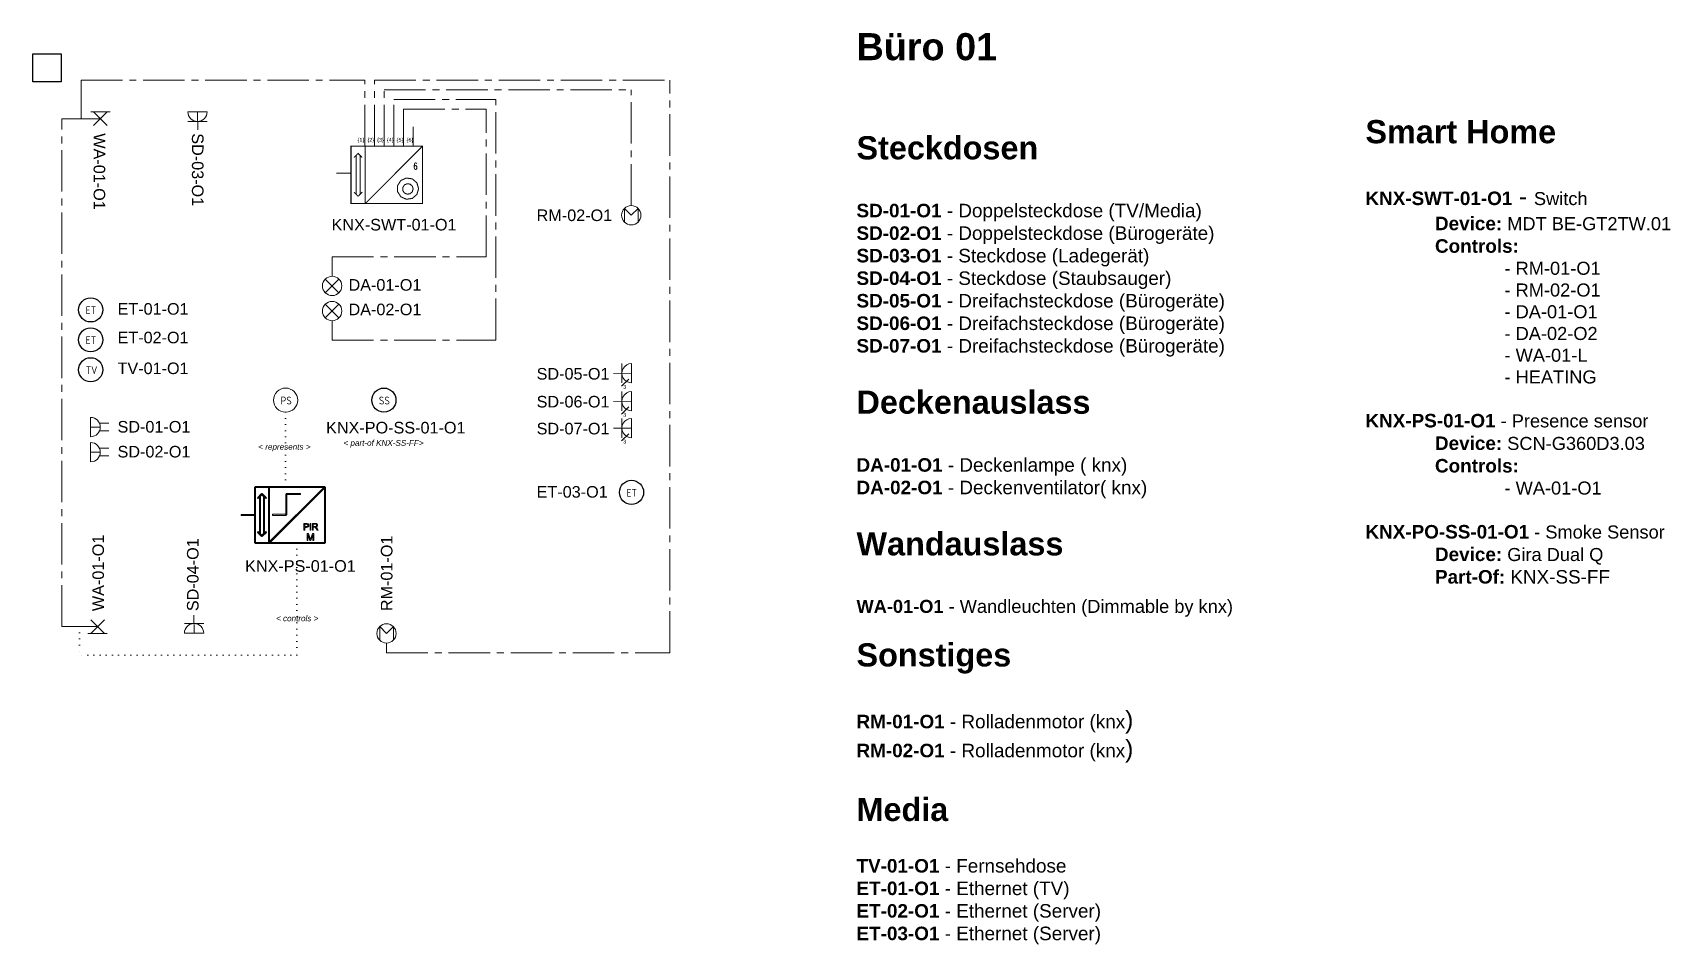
# Model space of a CAD drawing. Header units: millimetres. Extents: x 12694 to 21172, y 6516 to 11235.
import ezdxf
from ezdxf.enums import TextEntityAlignment as Align

# ---------------------------------------------------------------- set-up
doc = ezdxf.new("R2010")
doc.units = ezdxf.units.MM
doc.header["$LTSCALE"] = 10
doc.linetypes.add('AI-Linetype-20', pattern=[32.166085, 21.44411, -3.573992, 3.573992, -3.573992])
doc.linetypes.add('DOT2', pattern=[3.175, 0, -3.175])
for name, color, linetype in [('03-EG-O1-Outlets_Schematic', 7, 'Continuous'), ('04-EG-O1-Media_Schematic', 7, 'Continuous'), ('05-EG-O1-Misc_Schematic', 7, 'Continuous'), ('06-EG-O1-Smart_Schematic', 7, 'Continuous'), ('07-EG-O1-Light_Schematic', 7, 'Continuous'), ('08-EG-O1-Schematic_Description', 7, 'Continuous')]:
    doc.layers.add(name, color=color, linetype=linetype)
doc.styles.add('ISO Proportional', font='isocp.shx')
doc.styles.add('SN0', font='ROMANS', dxfattribs={"width": 0.002083})
doc.styles.get("Standard").update_dxf_attribs({"font": 'Arial.ttf'})

msp = doc.modelspace()

# ---------------------------------------------------------------- linework, layer by layer
at = {"color": 7}
msp.add_lwpolyline([(12694.4, 11125.4), (12841.7, 11125.4), (12841.7, 10981.1), (12694.4, 10981.1)], close=True, dxfattribs=at)
at = {"layer": '03-EG-O1-Outlets_Schematic', "color": 7, "lineweight": 15}
for p, q in [((13597.4, 10826), (13497.4, 10825.4)), ((13597.7, 10776), (13497.7, 10775.4)), ((13547.4, 10825.7), (13548.4, 10731.8)), ((15745, 9422), (15744.4, 9522)), ((15795, 9422.2), (15794.4, 9522.2)), ((15794.7, 9472.2), (15700.8, 9471.2)), ((15794.7, 9327.9), (15700.8, 9326.9)), ((15745, 9277.6), (15744.4, 9377.6)), ((15795, 9277.9), (15794.4, 9377.9)), ((12994.1, 9243.6), (12994.1, 9143.6)), ((13044.1, 9193.6), (12994.1, 9193.6)), ((13039.8, 9213.8), (13088.6, 9213.8)), ((13040.1, 9174.2), (13088.6, 9174.2)), ((15794.7, 9188.6), (15700.8, 9187.5)), ((15745, 9138.3), (15744.4, 9238.3)), ((15795, 9138.6), (15794.4, 9238.6)), ((12994.1, 9113.6), (12994.1, 9013.6)), ((13039.8, 9083.8), (13088.6, 9083.8)), ((13044.1, 9063.6), (12994.1, 9063.6)), ((13040.1, 9044.2), (13088.6, 9044.2)), ((13479.5, 8176.5), (13579.5, 8177)), ((13529.8, 8126.7), (13528.8, 8220.7)), ((13479.8, 8126.5), (13579.8, 8127))]:
    msp.add_line(p, q, dxfattribs=at)
at = {"layer": '03-EG-O1-Outlets_Schematic', "color": 7}
for p, q in [((15779.8, 9442.4), (15742.4, 9405.5)), ((15779.8, 9298.1), (15742.4, 9261.2)), ((15779.8, 9158.8), (15742.4, 9121.8))]:
    msp.add_line(p, q, dxfattribs=at)
at = {"layer": '03-EG-O1-Outlets_Schematic', "color": 7, "lineweight": 15}
for centre, start, end in [((13547.4, 10825.7), 180.31776, 0.31776), ((15794.7, 9472.2), 90.31776, 270.31776), ((15794.7, 9327.9), 90.31776, 270.31776), ((12994.1, 9193.6), 270, 90), ((15794.7, 9188.6), 90.31776, 270.31776), ((12994.1, 9063.6), 270, 90), ((13529.8, 8126.7), 0.31776, 180.31776)]:
    msp.add_arc(centre, 50, start, end, dxfattribs=at)
at = {"layer": '04-EG-O1-Media_Schematic', "color": 7}
for centre in [(12994.4, 9800.3), (12994.4, 9645.3), (12994.4, 9490.3), (15794.4, 8855.7)]:
    msp.add_circle(centre, 62.5, dxfattribs=at)
at = {"layer": '05-EG-O1-Misc_Schematic', "color": 7, "lineweight": 15}
for p, q in [((15793.2, 10290.4), (15757.9, 10325.8)), ((15757.9, 10325.8), (15757.9, 10255.1)), ((15828.6, 10325.8), (15793.2, 10290.4)), ((15828.6, 10325.8), (15828.6, 10255.1)), ((14525.9, 8125.4), (14490.6, 8160.8)), ((14490.6, 8160.8), (14490.6, 8090.1)), ((14561.3, 8160.8), (14525.9, 8125.4)), ((14561.3, 8160.8), (14561.3, 8090.1))]:
    msp.add_line(p, q, dxfattribs=at)
for centre in [(15793.2, 10290.4), (14525.9, 8125.4)]:
    msp.add_circle(centre, 50, dxfattribs=at)
at = {"layer": '06-EG-O1-Smart_Schematic', "color": 3, "linetype": 'AI-Linetype-20', "lineweight": 15}
for p, q in [((12944.4, 10790.1), (12944.4, 10990.1)), ((12944.4, 10990.1), (14413.7, 10990.1)), ((14413.7, 10647.3), (14413.7, 10990.1)), ((14463.7, 10647.3), (14463.7, 10990.1)), ((14463.7, 10990.1), (15993.2, 10990.1)), ((14513.7, 10647.3), (14513.7, 10940.1)), ((14513.7, 10940.1), (15793.2, 10940.1)), ((15793.2, 10340.4), (15793.2, 10940.1)), ((15993.2, 8025.4), (15993.2, 10990.1)), ((14563.7, 10647.3), (14563.7, 10890.1)), ((14563.7, 10890.1), (15091.6, 10890.1)), ((15091.6, 9644.4), (15091.6, 10890.1)), ((12844.4, 8160.8), (12844.4, 10790.1)), ((12844.4, 10790.1), (13044.4, 10790.1)), ((14613.7, 10647.3), (14613.7, 10840.1)), ((14613.7, 10840.1), (15041.6, 10840.1)), ((15041.6, 10074.4), (15041.6, 10840.1)), ((14663.7, 10647.3), (14663.7, 10747.3)), ((14244.4, 10074.4), (15041.6, 10074.4)), ((14244.4, 9974.4), (14244.4, 10074.4)), ((14244.4, 9644.4), (14244.4, 9744.4)), ((14244.4, 9644.4), (15091.6, 9644.4)), ((12844.4, 8160.8), (13029.8, 8160.8)), ((14525.9, 8025.4), (14525.9, 8075.4)), ((14525.9, 8025.4), (15993.2, 8025.4))]:
    msp.add_line(p, q, dxfattribs=at)
at = {"layer": '06-EG-O1-Smart_Schematic', "color": 7, "linetype": 'Continuous', "lineweight": 15, "const_width": 5.48}
for points in [[(14342.1, 10647.3), (14415.7, 10647.3), (14415.7, 10351.3), (14342.1, 10351.3), (14342.1, 10647.3)], [(14378.9, 10610.5), (14357.7, 10589.4), (14378.9, 10610.5), (14400, 10589.4), (14378.9, 10610.5)], [(14368.7, 10600.4), (14368.7, 10399.1)], [(14389, 10600.4), (14389, 10399.1)], [(14415.7, 10647.3), (14711.7, 10647.3), (14711.7, 10351.3), (14415.7, 10351.3), (14415.7, 10647.3)], [(14711.7, 10647.3), (14416.4, 10351.3)], [(14266.1, 10508), (14341.3, 10508)], [(14692.1, 10428), (14683.3, 10458.1), (14659.6, 10478.6), (14628.6, 10483.1), (14600.1, 10470.1), (14583.2, 10443.8), (14583.1, 10412.5), (14600, 10386.1), (14628.5, 10373.1), (14659.5, 10377.5), (14683.2, 10398), (14692.1, 10428), (14692.1, 10428)], [(14663.9, 10426.5), (14659.6, 10441.3), (14647.9, 10451.4), (14632.6, 10453.7), (14618.6, 10447.3), (14610.2, 10434.3), (14610.2, 10418.8), (14618.5, 10405.8), (14632.5, 10399.4), (14647.8, 10401.6), (14659.5, 10411.7), (14663.9, 10426.5), (14663.9, 10426.5)], [(14378.9, 10388.2), (14357.7, 10410.1)], [(14400, 10410.1), (14378.9, 10388.2)]]:
    msp.add_lwpolyline(points, dxfattribs=at)
at = {"layer": '06-EG-O1-Smart_Schematic', "color": 7, "linetype": 'DOT2', "lineweight": 15}
for points in [[(14003.6, 9270.5), (14003.6, 8885.7)], [(14062.4, 8593.8), (14062.4, 8013.3)], [(12937.1, 8160.8), (12937.1, 8013.3)], [(14062.4, 8013.3), (12937.1, 8013.3)]]:
    msp.add_lwpolyline(points, dxfattribs=at)
at = {"layer": '06-EG-O1-Smart_Schematic', "color": 7, "lineweight": 15}
msp.add_circle((14003.6, 9333), 62.5, dxfattribs=at)
at = {"layer": '06-EG-O1-Smart_Schematic', "color": 7}
msp.add_circle((14512.5, 9333), 62.5, dxfattribs=at)
at = {"layer": '06-EG-O1-Smart_Schematic', "color": 7, "linetype": 'Continuous', "lineweight": 15}
for points, knots in [([(13847.7, 8593.8), (13847.7, 8593.8), (13842.4, 8593.8), (13842.4, 8593.8), (13842.4, 8593.8), (13842.4, 8593.8), (13842.4, 8883.1), (13842.4, 8883.1), (13842.4, 8883.1), (13842.4, 8883.1), (13847.7, 8883.1), (13847.7, 8883.1), (13847.7, 8883.1), (13847.7, 8883.1), (13847.7, 8593.8), (13847.7, 8593.8)], [0, 0, 0, 0, 0.2, 0.2, 0.2, 0.2, 0.4, 0.4, 0.4, 0.4, 0.6, 0.6, 0.6, 0.6, 1, 1, 1, 1]), ([(13845.1, 8880.4), (13845.1, 8880.4), (13845.1, 8885.7), (13845.1, 8885.7), (13845.1, 8885.7), (13845.1, 8885.7), (13917.8, 8885.7), (13917.8, 8885.7), (13917.8, 8885.7), (13917.8, 8885.7), (13917.8, 8880.4), (13917.8, 8880.4), (13917.8, 8880.4), (13917.8, 8880.4), (13845.1, 8880.4), (13845.1, 8880.4)], [0, 0, 0, 0, 0.2, 0.2, 0.2, 0.2, 0.4, 0.4, 0.4, 0.4, 0.6, 0.6, 0.6, 0.6, 1, 1, 1, 1]), ([(13862.3, 8823.8), (13862.3, 8823.8), (13858.4, 8827.5), (13858.4, 8827.5), (13858.4, 8827.5), (13858.4, 8827.5), (13879.1, 8848.9), (13879.1, 8848.9), (13879.1, 8848.9), (13879.1, 8848.9), (13883, 8845.2), (13883, 8845.2), (13883, 8845.2), (13883, 8845.2), (13862.3, 8823.8), (13862.3, 8823.8)], [0, 0, 0, 0, 0.2, 0.2, 0.2, 0.2, 0.4, 0.4, 0.4, 0.4, 0.6, 0.6, 0.6, 0.6, 1, 1, 1, 1]), ([(13879.1, 8848.2), (13879.1, 8848.2), (13882.9, 8844.4), (13882.9, 8844.4), (13882.9, 8844.4), (13882.9, 8844.4), (13862.3, 8823.8), (13862.3, 8823.8), (13862.3, 8823.8), (13862.3, 8823.8), (13858.5, 8827.6), (13858.5, 8827.6), (13858.5, 8827.6), (13858.5, 8827.6), (13879.1, 8848.2), (13879.1, 8848.2)], [0, 0, 0, 0, 0.2, 0.2, 0.2, 0.2, 0.4, 0.4, 0.4, 0.4, 0.6, 0.6, 0.6, 0.6, 1, 1, 1, 1]), ([(13868.4, 8836.4), (13868.4, 8836.4), (13873.8, 8836.4), (13873.8, 8836.4), (13873.8, 8836.4), (13873.8, 8836.4), (13873.8, 8639.7), (13873.8, 8639.7), (13873.8, 8639.7), (13873.8, 8639.7), (13868.4, 8639.7), (13868.4, 8639.7), (13868.4, 8639.7), (13868.4, 8639.7), (13868.4, 8836.4), (13868.4, 8836.4)], [0, 0, 0, 0, 0.2, 0.2, 0.2, 0.2, 0.4, 0.4, 0.4, 0.4, 0.6, 0.6, 0.6, 0.6, 1, 1, 1, 1]), ([(13879.1, 8845.2), (13879.1, 8845.2), (13882.9, 8849), (13882.9, 8849), (13882.9, 8849), (13882.9, 8849), (13904.3, 8827.6), (13904.3, 8827.6), (13904.3, 8827.6), (13904.3, 8827.6), (13900.6, 8823.8), (13900.6, 8823.8), (13900.6, 8823.8), (13900.6, 8823.8), (13879.1, 8845.2), (13879.1, 8845.2)], [0, 0, 0, 0, 0.2, 0.2, 0.2, 0.2, 0.4, 0.4, 0.4, 0.4, 0.6, 0.6, 0.6, 0.6, 1, 1, 1, 1]), ([(13904.3, 8827.6), (13904.3, 8827.6), (13900.6, 8823.7), (13900.6, 8823.7), (13900.6, 8823.7), (13900.6, 8823.7), (13879.2, 8844.4), (13879.2, 8844.4), (13879.2, 8844.4), (13879.2, 8844.4), (13882.9, 8848.2), (13882.9, 8848.2), (13882.9, 8848.2), (13882.9, 8848.2), (13904.3, 8827.6), (13904.3, 8827.6)], [0, 0, 0, 0, 0.2, 0.2, 0.2, 0.2, 0.4, 0.4, 0.4, 0.4, 0.6, 0.6, 0.6, 0.6, 1, 1, 1, 1]), ([(13889.1, 8836.4), (13889.1, 8836.4), (13894.4, 8836.4), (13894.4, 8836.4), (13894.4, 8836.4), (13894.4, 8836.4), (13894.4, 8639.7), (13894.4, 8639.7), (13894.4, 8639.7), (13894.4, 8639.7), (13889.1, 8639.7), (13889.1, 8639.7), (13889.1, 8639.7), (13889.1, 8639.7), (13889.1, 8836.4), (13889.1, 8836.4)], [0, 0, 0, 0, 0.2, 0.2, 0.2, 0.2, 0.4, 0.4, 0.4, 0.4, 0.6, 0.6, 0.6, 0.6, 1, 1, 1, 1]), ([(13920.4, 8593.8), (13920.4, 8593.8), (13915.1, 8593.8), (13915.1, 8593.8), (13915.1, 8593.8), (13915.1, 8593.8), (13915.1, 8883.1), (13915.1, 8883.1), (13915.1, 8883.1), (13915.1, 8883.1), (13920.4, 8883.1), (13920.4, 8883.1), (13920.4, 8883.1), (13920.4, 8883.1), (13920.4, 8593.8), (13920.4, 8593.8)], [0, 0, 0, 0, 0.2, 0.2, 0.2, 0.2, 0.4, 0.4, 0.4, 0.4, 0.6, 0.6, 0.6, 0.6, 1, 1, 1, 1]), ([(13915.1, 8883.1), (13915.1, 8883.1), (13920.4, 8883.1), (13920.4, 8883.1), (13920.4, 8883.1), (13920.4, 8883.1), (13920.4, 8593.8), (13920.4, 8593.8), (13920.4, 8593.8), (13920.4, 8593.8), (13915.1, 8593.8), (13915.1, 8593.8), (13915.1, 8593.8), (13915.1, 8593.8), (13915.1, 8883.1), (13915.1, 8883.1)], [0, 0, 0, 0, 0.2, 0.2, 0.2, 0.2, 0.4, 0.4, 0.4, 0.4, 0.6, 0.6, 0.6, 0.6, 1, 1, 1, 1]), ([(14204.4, 8884.2), (14204.4, 8884.2), (14208.2, 8880.4), (14208.2, 8880.4), (14208.2, 8880.4), (14208.2, 8880.4), (13921.2, 8594.2), (13921.2, 8594.2), (13921.2, 8594.2), (13921.2, 8594.2), (13917.4, 8598), (13917.4, 8598), (13917.4, 8598), (13917.4, 8598), (14204.4, 8884.2), (14204.4, 8884.2)], [0, 0, 0, 0, 0.2, 0.2, 0.2, 0.2, 0.4, 0.4, 0.4, 0.4, 0.6, 0.6, 0.6, 0.6, 1, 1, 1, 1]), ([(13917.8, 8880.4), (13917.8, 8880.4), (13917.8, 8885.7), (13917.8, 8885.7), (13917.8, 8885.7), (13917.8, 8885.7), (14207, 8885.7), (14207, 8885.7), (14207, 8885.7), (14207, 8885.7), (14207, 8880.4), (14207, 8880.4), (14207, 8880.4), (14207, 8880.4), (13917.8, 8880.4), (13917.8, 8880.4)], [0, 0, 0, 0, 0.2, 0.2, 0.2, 0.2, 0.4, 0.4, 0.4, 0.4, 0.6, 0.6, 0.6, 0.6, 1, 1, 1, 1]), ([(14010, 8739.2), (14010, 8739.2), (14004.6, 8739.2), (14004.6, 8739.2), (14004.6, 8739.2), (14004.6, 8739.2), (14004.6, 8847.1), (14004.6, 8847.1), (14004.6, 8847.1), (14004.6, 8847.1), (14010, 8847.1), (14010, 8847.1), (14010, 8847.1), (14010, 8847.1), (14010, 8739.2), (14010, 8739.2)], [0, 0, 0, 0, 0.2, 0.2, 0.2, 0.2, 0.4, 0.4, 0.4, 0.4, 0.6, 0.6, 0.6, 0.6, 1, 1, 1, 1]), ([(14007.3, 8844.4), (14007.3, 8844.4), (14007.3, 8849.8), (14007.3, 8849.8), (14007.3, 8849.8), (14007.3, 8849.8), (14080, 8849.8), (14080, 8849.8), (14080, 8849.8), (14080, 8849.8), (14080, 8844.4), (14080, 8844.4), (14080, 8844.4), (14080, 8844.4), (14007.3, 8844.4), (14007.3, 8844.4)], [0, 0, 0, 0, 0.2, 0.2, 0.2, 0.2, 0.4, 0.4, 0.4, 0.4, 0.6, 0.6, 0.6, 0.6, 1, 1, 1, 1]), ([(14204.4, 8883.1), (14204.4, 8883.1), (14209.7, 8883.1), (14209.7, 8883.1), (14209.7, 8883.1), (14209.7, 8883.1), (14209.7, 8593.8), (14209.7, 8593.8), (14209.7, 8593.8), (14209.7, 8593.8), (14204.4, 8593.8), (14204.4, 8593.8), (14204.4, 8593.8), (14204.4, 8593.8), (14204.4, 8883.1), (14204.4, 8883.1)], [0, 0, 0, 0, 0.2, 0.2, 0.2, 0.2, 0.4, 0.4, 0.4, 0.4, 0.6, 0.6, 0.6, 0.6, 1, 1, 1, 1]), ([(13773.9, 8735.7), (13773.9, 8735.7), (13773.9, 8741.1), (13773.9, 8741.1), (13773.9, 8741.1), (13773.9, 8741.1), (13845.8, 8741.1), (13845.8, 8741.1), (13845.8, 8741.1), (13845.8, 8741.1), (13845.8, 8735.7), (13845.8, 8735.7), (13845.8, 8735.7), (13845.8, 8735.7), (13773.9, 8735.7), (13773.9, 8735.7)], [0, 0, 0, 0, 0.2, 0.2, 0.2, 0.2, 0.4, 0.4, 0.4, 0.4, 0.6, 0.6, 0.6, 0.6, 1, 1, 1, 1]), ([(13935.4, 8736.5), (13935.4, 8736.5), (13935.4, 8741.9), (13935.4, 8741.9), (13935.4, 8741.9), (13935.4, 8741.9), (14007.3, 8741.9), (14007.3, 8741.9), (14007.3, 8741.9), (14007.3, 8741.9), (14007.3, 8736.5), (14007.3, 8736.5), (14007.3, 8736.5), (14007.3, 8736.5), (13935.4, 8736.5), (13935.4, 8736.5)], [0, 0, 0, 0, 0.2, 0.2, 0.2, 0.2, 0.4, 0.4, 0.4, 0.4, 0.6, 0.6, 0.6, 0.6, 1, 1, 1, 1]), ([(13882.9, 8631.6), (13882.9, 8631.6), (13879.1, 8627.9), (13879.1, 8627.9), (13879.1, 8627.9), (13879.1, 8627.9), (13858.5, 8648.5), (13858.5, 8648.5), (13858.5, 8648.5), (13858.5, 8648.5), (13862.3, 8652.3), (13862.3, 8652.3), (13862.3, 8652.3), (13862.3, 8652.3), (13882.9, 8631.6), (13882.9, 8631.6)], [0, 0, 0, 0, 0.2, 0.2, 0.2, 0.2, 0.4, 0.4, 0.4, 0.4, 0.6, 0.6, 0.6, 0.6, 1, 1, 1, 1]), ([(13900.6, 8652.3), (13900.6, 8652.3), (13904.3, 8648.5), (13904.3, 8648.5), (13904.3, 8648.5), (13904.3, 8648.5), (13882.9, 8627.8), (13882.9, 8627.8), (13882.9, 8627.8), (13882.9, 8627.8), (13879.2, 8631.7), (13879.2, 8631.7), (13879.2, 8631.7), (13879.2, 8631.7), (13900.6, 8652.3), (13900.6, 8652.3)], [0, 0, 0, 0, 0.2, 0.2, 0.2, 0.2, 0.4, 0.4, 0.4, 0.4, 0.6, 0.6, 0.6, 0.6, 1, 1, 1, 1]), ([(14098.2, 8660.7), (14098.2, 8660.7), (14098.2, 8694.2), (14098.2, 8694.2), (14098.2, 8694.2), (14098.2, 8694.2), (14110.8, 8694.2), (14110.8, 8694.2), (14110.8, 8694.2), (14113.1, 8694.2), (14114.8, 8694.1), (14115.9, 8693.9), (14115.9, 8693.9), (14117.6, 8693.6), (14119, 8693.1), (14120.1, 8692.3), (14120.1, 8692.3), (14121.2, 8691.6), (14122.1, 8690.5), (14122.8, 8689.1), (14122.8, 8689.1), (14123.4, 8687.7), (14123.8, 8686.2), (14123.8, 8684.5), (14123.8, 8684.5), (14123.8, 8681.7), (14122.9, 8679.3), (14121.1, 8677.3), (14121.1, 8677.3), (14119.2, 8675.3), (14116, 8674.3), (14111.2, 8674.3), (14111.2, 8674.3), (14111.2, 8674.3), (14102.6, 8674.3), (14102.6, 8674.3), (14102.6, 8674.3), (14102.6, 8674.3), (14102.6, 8660.7), (14102.6, 8660.7), (14102.6, 8660.7), (14102.6, 8660.7), (14098.2, 8660.7), (14098.2, 8660.7)], [0, 0, 0, 0, 0.083333, 0.083333, 0.083333, 0.083333, 0.166667, 0.166667, 0.166667, 0.166667, 0.25, 0.25, 0.25, 0.25, 0.333333, 0.333333, 0.333333, 0.333333, 0.416667, 0.416667, 0.416667, 0.416667, 0.5, 0.5, 0.5, 0.5, 0.583333, 0.583333, 0.583333, 0.583333, 0.666667, 0.666667, 0.666667, 0.666667, 0.75, 0.75, 0.75, 0.75, 0.833333, 0.833333, 0.833333, 0.833333, 1, 1, 1, 1]), ([(14102.6, 8678.3), (14102.6, 8678.3), (14111.3, 8678.3), (14111.3, 8678.3), (14111.3, 8678.3), (14114.2, 8678.3), (14116.2, 8678.8), (14117.4, 8679.9), (14117.4, 8679.9), (14118.6, 8681), (14119.2, 8682.5), (14119.2, 8684.4), (14119.2, 8684.4), (14119.2, 8685.8), (14118.8, 8687), (14118.1, 8688), (14118.1, 8688), (14117.4, 8689), (14116.5, 8689.7), (14115.3, 8690), (14115.3, 8690), (14114.6, 8690.2), (14113.2, 8690.3), (14111.2, 8690.3), (14111.2, 8690.3), (14111.2, 8690.3), (14102.6, 8690.3), (14102.6, 8690.3), (14102.6, 8690.3), (14102.6, 8690.3), (14102.6, 8678.3), (14102.6, 8678.3)], [0, 0, 0, 0, 0.111111, 0.111111, 0.111111, 0.111111, 0.222222, 0.222222, 0.222222, 0.222222, 0.333333, 0.333333, 0.333333, 0.333333, 0.444444, 0.444444, 0.444444, 0.444444, 0.555556, 0.555556, 0.555556, 0.555556, 0.666667, 0.666667, 0.666667, 0.666667, 0.777778, 0.777778, 0.777778, 0.777778, 1, 1, 1, 1]), ([(14130.2, 8660.7), (14130.2, 8660.7), (14130.2, 8694.2), (14130.2, 8694.2), (14130.2, 8694.2), (14130.2, 8694.2), (14134.6, 8694.2), (14134.6, 8694.2), (14134.6, 8694.2), (14134.6, 8694.2), (14134.6, 8660.7), (14134.6, 8660.7), (14134.6, 8660.7), (14134.6, 8660.7), (14130.2, 8660.7), (14130.2, 8660.7)], [0, 0, 0, 0, 0.2, 0.2, 0.2, 0.2, 0.4, 0.4, 0.4, 0.4, 0.6, 0.6, 0.6, 0.6, 1, 1, 1, 1]), ([(14142.5, 8660.7), (14142.5, 8660.7), (14142.5, 8694.2), (14142.5, 8694.2), (14142.5, 8694.2), (14142.5, 8694.2), (14157.3, 8694.2), (14157.3, 8694.2), (14157.3, 8694.2), (14160.3, 8694.2), (14162.6, 8693.9), (14164.1, 8693.3), (14164.1, 8693.3), (14165.7, 8692.7), (14166.9, 8691.7), (14167.8, 8690.1), (14167.8, 8690.1), (14168.8, 8688.6), (14169.2, 8686.9), (14169.2, 8685.1), (14169.2, 8685.1), (14169.2, 8682.7), (14168.5, 8680.7), (14166.9, 8679.1), (14166.9, 8679.1), (14165.4, 8677.5), (14163, 8676.4), (14159.8, 8676), (14159.8, 8676), (14161, 8675.4), (14161.9, 8674.9), (14162.5, 8674.3), (14162.5, 8674.3), (14163.8, 8673.1), (14165, 8671.6), (14166.2, 8669.9), (14166.2, 8669.9), (14166.2, 8669.9), (14172, 8660.7), (14172, 8660.7), (14172, 8660.7), (14172, 8660.7), (14166.4, 8660.7), (14166.4, 8660.7), (14166.4, 8660.7), (14166.4, 8660.7), (14162, 8667.7), (14162, 8667.7), (14162, 8667.7), (14160.7, 8669.7), (14159.6, 8671.3), (14158.8, 8672.3), (14158.8, 8672.3), (14157.9, 8673.4), (14157.2, 8674.1), (14156.5, 8674.6), (14156.5, 8674.6), (14155.9, 8675), (14155.2, 8675.3), (14154.5, 8675.4), (14154.5, 8675.4), (14154, 8675.6), (14153.2, 8675.6), (14152, 8675.6), (14152, 8675.6), (14152, 8675.6), (14146.9, 8675.6), (14146.9, 8675.6), (14146.9, 8675.6), (14146.9, 8675.6), (14146.9, 8660.7), (14146.9, 8660.7), (14146.9, 8660.7), (14146.9, 8660.7), (14142.5, 8660.7), (14142.5, 8660.7)], [0, 0, 0, 0, 0.05, 0.05, 0.05, 0.05, 0.1, 0.1, 0.1, 0.1, 0.15, 0.15, 0.15, 0.15, 0.2, 0.2, 0.2, 0.2, 0.25, 0.25, 0.25, 0.25, 0.3, 0.3, 0.3, 0.3, 0.35, 0.35, 0.35, 0.35, 0.4, 0.4, 0.4, 0.4, 0.45, 0.45, 0.45, 0.45, 0.5, 0.5, 0.5, 0.5, 0.55, 0.55, 0.55, 0.55, 0.6, 0.6, 0.6, 0.6, 0.65, 0.65, 0.65, 0.65, 0.7, 0.7, 0.7, 0.7, 0.75, 0.75, 0.75, 0.75, 0.8, 0.8, 0.8, 0.8, 0.85, 0.85, 0.85, 0.85, 0.9, 0.9, 0.9, 0.9, 1, 1, 1, 1]), ([(14146.9, 8679.4), (14146.9, 8679.4), (14156.4, 8679.4), (14156.4, 8679.4), (14156.4, 8679.4), (14158.4, 8679.4), (14160, 8679.7), (14161.2, 8680.1), (14161.2, 8680.1), (14162.3, 8680.5), (14163.2, 8681.2), (14163.8, 8682.1), (14163.8, 8682.1), (14164.4, 8683), (14164.7, 8684), (14164.7, 8685.1), (14164.7, 8685.1), (14164.7, 8686.7), (14164.1, 8688), (14162.9, 8689), (14162.9, 8689), (14161.8, 8690), (14160, 8690.5), (14157.5, 8690.5), (14157.5, 8690.5), (14157.5, 8690.5), (14146.9, 8690.5), (14146.9, 8690.5), (14146.9, 8690.5), (14146.9, 8690.5), (14146.9, 8679.4), (14146.9, 8679.4)], [0, 0, 0, 0, 0.111111, 0.111111, 0.111111, 0.111111, 0.222222, 0.222222, 0.222222, 0.222222, 0.333333, 0.333333, 0.333333, 0.333333, 0.444444, 0.444444, 0.444444, 0.444444, 0.555556, 0.555556, 0.555556, 0.555556, 0.666667, 0.666667, 0.666667, 0.666667, 0.777778, 0.777778, 0.777778, 0.777778, 1, 1, 1, 1]), ([(13917.8, 8596.5), (13917.8, 8596.5), (13917.8, 8591.1), (13917.8, 8591.1), (13917.8, 8591.1), (13917.8, 8591.1), (13845.1, 8591.1), (13845.1, 8591.1), (13845.1, 8591.1), (13845.1, 8591.1), (13845.1, 8596.5), (13845.1, 8596.5), (13845.1, 8596.5), (13845.1, 8596.5), (13917.8, 8596.5), (13917.8, 8596.5)], [0, 0, 0, 0, 0.2, 0.2, 0.2, 0.2, 0.4, 0.4, 0.4, 0.4, 0.6, 0.6, 0.6, 0.6, 1, 1, 1, 1]), ([(14207, 8596.5), (14207, 8596.5), (14207, 8591.1), (14207, 8591.1), (14207, 8591.1), (14207, 8591.1), (13917.8, 8591.1), (13917.8, 8591.1), (13917.8, 8591.1), (13917.8, 8591.1), (13917.8, 8596.5), (13917.8, 8596.5), (13917.8, 8596.5), (13917.8, 8596.5), (14207, 8596.5), (14207, 8596.5)], [0, 0, 0, 0, 0.2, 0.2, 0.2, 0.2, 0.4, 0.4, 0.4, 0.4, 0.6, 0.6, 0.6, 0.6, 1, 1, 1, 1]), ([(14114.5, 8606.3), (14114.5, 8606.3), (14114.5, 8642.7), (14114.5, 8642.7), (14114.5, 8642.7), (14114.5, 8642.7), (14121.7, 8642.7), (14121.7, 8642.7), (14121.7, 8642.7), (14121.7, 8642.7), (14130.3, 8616.9), (14130.3, 8616.9), (14130.3, 8616.9), (14131.1, 8614.5), (14131.7, 8612.7), (14132.1, 8611.5), (14132.1, 8611.5), (14132.5, 8612.9), (14133.1, 8614.8), (14134, 8617.4), (14134, 8617.4), (14134, 8617.4), (14142.8, 8642.7), (14142.8, 8642.7), (14142.8, 8642.7), (14142.8, 8642.7), (14149.2, 8642.7), (14149.2, 8642.7), (14149.2, 8642.7), (14149.2, 8642.7), (14149.2, 8606.3), (14149.2, 8606.3), (14149.2, 8606.3), (14149.2, 8606.3), (14144.6, 8606.3), (14144.6, 8606.3), (14144.6, 8606.3), (14144.6, 8606.3), (14144.6, 8636.8), (14144.6, 8636.8), (14144.6, 8636.8), (14144.6, 8636.8), (14134, 8606.3), (14134, 8606.3), (14134, 8606.3), (14134, 8606.3), (14129.6, 8606.3), (14129.6, 8606.3), (14129.6, 8606.3), (14129.6, 8606.3), (14119.1, 8637.3), (14119.1, 8637.3), (14119.1, 8637.3), (14119.1, 8637.3), (14119.1, 8606.3), (14119.1, 8606.3), (14119.1, 8606.3), (14119.1, 8606.3), (14114.5, 8606.3), (14114.5, 8606.3)], [0, 0, 0, 0, 0.0625, 0.0625, 0.0625, 0.0625, 0.125, 0.125, 0.125, 0.125, 0.1875, 0.1875, 0.1875, 0.1875, 0.25, 0.25, 0.25, 0.25, 0.3125, 0.3125, 0.3125, 0.3125, 0.375, 0.375, 0.375, 0.375, 0.4375, 0.4375, 0.4375, 0.4375, 0.5, 0.5, 0.5, 0.5, 0.5625, 0.5625, 0.5625, 0.5625, 0.625, 0.625, 0.625, 0.625, 0.6875, 0.6875, 0.6875, 0.6875, 0.75, 0.75, 0.75, 0.75, 0.8125, 0.8125, 0.8125, 0.8125, 0.875, 0.875, 0.875, 0.875, 1, 1, 1, 1])]:
    msp.add_open_spline(points, degree=3, knots=knots, dxfattribs=at)
at = {"layer": '07-EG-O1-Light_Schematic', "color": 7, "lineweight": 20}
for p, q in [((13094.4, 10825.4), (12994.4, 10825.4)), ((13079.8, 10825.4), (13009.1, 10754.7)), ((13079.8, 10754.7), (13009.1, 10825.4)), ((14209.1, 9889), (14279.8, 9959.7)), ((14209.1, 9959.7), (14279.8, 9889)), ((14209.1, 9759), (14279.8, 9829.7)), ((14209.1, 9829.7), (14279.8, 9759)), ((12994.4, 8125.4), (13065.1, 8196.1)), ((12994.4, 8196.1), (13065.1, 8125.4)), ((12979.8, 8125.4), (13079.8, 8125.4))]:
    msp.add_line(p, q, dxfattribs=at)
for centre in [(14244.4, 9924.4), (14244.4, 9794.4)]:
    msp.add_circle(centre, 50, dxfattribs=at)

# ---------------------------------------------------------------- texts
at = {"layer": '03-EG-O1-Outlets_Schematic', "color": 7, "char_height": 60, "attachment_point": 1}
for s, insert, rotation in [('SD-03-O1', (13578.5, 10714.6), 270), ('SD-04-O1', (13492.9, 8240.6), 90)]:
    msp.add_mtext_dynamic_manual_height_columns(s, width=466, gutter_width=12.5, heights=[0], dxfattribs=dict(at, insert=insert, rotation=rotation))
for s, insert in [('SD-05-O1', (15303.2, 9499.5)), ('SD-06-O1', (15303.2, 9355.1)), ('SD-01-O1', (13133.4, 9225.2)), ('SD-07-O1', (15303.2, 9215.8)), ('SD-02-O1', (13133.4, 9096.3))]:
    msp.add_mtext_dynamic_manual_height_columns(s, width=466, gutter_width=12.5, heights=[0], dxfattribs=dict(at, insert=insert))
at = {"layer": '03-EG-O1-Outlets_Schematic', "color": 7, "lineweight": 15, "char_height": 20, "attachment_point": 1, "rotation": 0.31776}
for insert in [(15751.4, 9411.6), (15751.4, 9267.3), (15751.4, 9127.9)]:
    msp.add_mtext_dynamic_manual_height_columns('3', width=25, gutter_width=12.5, heights=[0], dxfattribs=dict(at, insert=insert))
at = {"layer": '04-EG-O1-Media_Schematic', "color": 7, "char_height": 60, "attachment_point": 1}
for s, insert in [('ET-01-O1', (13133.4, 9835.5)), ('ET-02-O1', (13133.4, 9687.3)), ('TV-01-O1', (13133.4, 9527.9)), ('ET-03-O1', (15303.2, 8888.3))]:
    msp.add_mtext_dynamic_manual_height_columns(s, width=466, gutter_width=12.5, heights=[0], dxfattribs=dict(at, insert=insert))
at = {"layer": '04-EG-O1-Media_Schematic', "color": 7, "char_height": 40, "attachment_point": 1, "style": 'ISO Proportional'}
for s, insert in [('ET', (12968.4, 9818.3)), ('ET', (12968.4, 9663.3)), ('TV', (12968.4, 9508.3)), ('ET', (15768.4, 8873.7))]:
    msp.add_mtext_dynamic_manual_height_columns(s, width=57, gutter_width=12.5, heights=[0], dxfattribs=dict(at, insert=insert))
at = {"layer": '05-EG-O1-Misc_Schematic', "color": 7, "lineweight": 15, "insert": (15303.2, 10320.2), "char_height": 60, "attachment_point": 1}
msp.add_mtext_dynamic_manual_height_columns('RM-02-O1', width=391, gutter_width=12.5, heights=[0], dxfattribs=at)
at = {"layer": '05-EG-O1-Misc_Schematic', "color": 7, "lineweight": 15, "insert": (14496.8, 8240.6), "char_height": 60, "attachment_point": 1, "rotation": 90}
msp.add_mtext_dynamic_manual_height_columns('RM-01-O1', width=391, gutter_width=12.5, heights=[0], dxfattribs=at)
at = {"layer": '06-EG-O1-Smart_Schematic', "color": 7, "linetype": 'Continuous', "lineweight": 15, "style": 'SN0', "width": 0.758019}
msp.add_text('6', height=34.5, dxfattribs=at).set_placement((14665.5, 10527.1), (14686.6, 10527.1), align=Align.FIT)
at = {"layer": '06-EG-O1-Smart_Schematic', "color": 7, "insert": (19594.2, 11233.1), "char_height": 90, "attachment_point": 1}
msp.add_mtext_dynamic_manual_height_columns('{\\fArial|b1|i0|c0|p34;\\H1.55556x;  }\\P\\P\\P{\\fArial|b1|i0|c0|p34;\\H1.33333x;Smart Home\\H0.75x;\\P}\\P{\\fArial|b1|i0|c0|p34;\\H0.77778x;KNX-SWT-01-O1} - {\\H0.75x;Switch\\P^I\\fArial|b1|i0|c0|p34;\\H1.03704x;Device:\\fArial|b0|i0|c0|p34;\\H0.96429x; MDT BE-GT2TW.01\\P^I\\fArial|b1|i0|c0|p34;\\H1.03704x;Controls:\\fArial|b0|i0|c0|p34;\\H0.96429x;\\P^I^I- RM-01-O1\\P^I^I- RM-02-O1\\P^I^I- DA-01-O1\\P^I^I- DA-02-O2\\P^I^I- WA-01-L\\P^I^I- HEATING\\H0.99999x;\\P\\H1.00001x;\\P\\fArial|b1|i0|c0|p34;\\H1.03702x;KNX-PS-01-O1\\fArial|b0|i0|c0|p34;\\H0.9643x; - Presence sensor\\P^I\\fArial|b1|i0|c0|p34;\\H1.03703x;Device:\\fArial|b0|i0|c0|p34;\\H0.96429x; SCN-G360D3.03\\P^I\\fArial|b1|i0|c0|p34;\\H1.03703x;Controls:\\P\\fArial|b0|i0|c0|p34;\\H0.96429x;^I^I- \\H0.99999x;WA-01-O1\\H1.00001x;\\P^I\\P\\fArial|b1|i0|c0|p34;\\H1.03701x;KNX-PO-SS-01-O1\\fArial|b0|i0|c0|p34;\\H0.9643x; - Smoke Sensor\\P^I\\fArial|b1|i0|c0|p34;\\H1.03703x;Device:\\fArial|b0|i0|c0|p34;\\H0.96429x; Gira Dual Q\\P^I\\fArial|b1|i0|c0|p34;\\H1.03704x;Part-Of:\\fArial|b0|i0|c0|p34;\\H0.96428x; \\H1.03703x;KNX-SS-FF}', width=3565, gutter_width=12.5, heights=[0], dxfattribs=at)
at = {"layer": '06-EG-O1-Smart_Schematic', "color": 7, "lineweight": 15, "attachment_point": 1}
for s, width, heights, insert, char_height in [('\\{1\\}', 36, [0], (14376.6, 10690.6), 20), ('\\{2\\}', 36, [0], (14427.6, 10690.6), 20), ('\\{3\\}', 36, [0], (14477.6, 10690.6), 20), ('\\{4\\}', 36, [0], (14528.6, 10690.6), 20), ('\\{5\\}', 36, [0], (14578.6, 10690.6), 20), ('\\{6\\}', 36, [0], (14630.3, 10690.6), 20), ('KNX-SWT-01-O1', 597, [62], (14241.4, 10271.5), 60), ('KNX-PO-SS-01-O1', 435, [0], (14213.1, 9220.7), 60), ('\\pxi-3,l4,t4;{\\fArial|b0|i1|c0|p34;< represents >}', 329, [0], (13832.1, 9106.7), 30), ('\\pxi-3,l4,t4;{\\fArial|b0|i1|c0|p34;< part-of KNX-SS-FF>}', 486, [0], (14273.1, 9126.5), 30), ('KNX-PS-01-O1', 499.381, [0], (13793.8, 8504.5), 60), ('\\pxi-3,l4,t4;{\\fArial|b0|i1|c0|p34;< controls >}', 278.644, [0], (13924.2, 8218.4), 30)]:
    msp.add_mtext_dynamic_manual_height_columns(s, width=width, gutter_width=12.5, heights=heights, dxfattribs=dict(at, insert=insert, char_height=char_height))
at = {"layer": '06-EG-O1-Smart_Schematic', "color": 7, "lineweight": 15, "insert": (13977.6, 9351), "char_height": 40, "attachment_point": 1, "style": 'ISO Proportional'}
msp.add_mtext_dynamic_manual_height_columns('PS', width=57, gutter_width=12.5, heights=[0], dxfattribs=at)
at = {"layer": '06-EG-O1-Smart_Schematic', "color": 7, "insert": (14486.5, 9351), "char_height": 40, "attachment_point": 1, "style": 'ISO Proportional'}
msp.add_mtext_dynamic_manual_height_columns('SS', width=57, gutter_width=12.5, heights=[0], dxfattribs=at)
at = {"layer": '07-EG-O1-Light_Schematic', "color": 7, "char_height": 60, "attachment_point": 1}
for insert, rotation in [((13069.5, 10714.6), 270), ((13003.1, 8240.6), 90)]:
    msp.add_mtext_dynamic_manual_height_columns('\\pxql;WA-01-O1', width=466, gutter_width=12.5, heights=[0], dxfattribs=dict(at, insert=insert, rotation=rotation))
for s, insert in [('DA-01-O1', (14329.3, 9959.7)), ('DA-02-O1', (14329.3, 9832.7))]:
    msp.add_mtext_dynamic_manual_height_columns(s, width=466, gutter_width=12.5, heights=[0], dxfattribs=dict(at, insert=insert))
at = {"layer": '08-EG-O1-Schematic_Description', "color": 7, "insert": (16959.3, 11233.1), "char_height": 90, "attachment_point": 1}
msp.add_mtext_dynamic_manual_height_columns('{\\fArial|b1|i0|c0|p34;\\H1.55556x;Büro 01}\\P\\P\\P{\\fArial|b1|i0|c0|p34;\\H1.33333x;Steckdosen\\H0.75x;\\P}\\P{\\fArial|b1|i0|c0|p34;\\H0.77778x;SD-01-O1\\fArial|b0|i0|c0|p34; - Doppelsteckdose (TV/Media)\\P\\fArial|b1|i0|c0|p34;SD-02-O1\\fArial|b0|i0|c0|p34; - Doppelsteckdose (Bürogeräte)\\P\\fArial|b1|i0|c0|p34;SD-03-O1\\fArial|b0|i0|c0|p34; - Steckdose (Ladegerät)\\P\\fArial|b1|i0|c0|p34;SD-04-O1\\fArial|b0|i0|c0|p34; - Steckdose (Staubsauger)\\P\\fArial|b1|i0|c0|p34;SD-05-O1\\fArial|b0|i0|c0|p34; - Dreifachsteckdose (Bürogeräte)\\P\\fArial|b1|i0|c0|p34;SD-06-O1\\fArial|b0|i0|c0|p34; - Dreifachsteckdose (Bürogeräte)\\P\\fArial|b1|i0|c0|p34;SD-07-O1\\fArial|b0|i0|c0|p34; - Dreifachsteckdose (Bürogeräte)}\\P\\P{\\fArial|b1|i0|c0|p34;\\H1.33333x;Deckenauslass}\\P\\P{\\fArial|b1|i0|c0|p34;\\H0.77778x;DA-01-O1\\fArial|b0|i0|c0|p34; - Deckenlampe ( knx)\\P\\fArial|b1|i0|c0|p34;DA-02-O1\\fArial|b0|i0|c0|p34; - Deckenventilator( knx)\\H1.28571x;\\P\\P\\fArial|b1|i0|c0|p34;\\H1.33333x;Wandauslass\\fArial|b0|i0|c0|p34;\\P\\H0.75x;\\P\\fArial|b1|i0|c0|p34;\\H0.75x;WA-01-O1\\fArial|b0|i0|c0|p34; - Wandleuchten (Dimmable by knx)\\P\\P\\fArial|b1|i0|c0|p34;\\H1.7778x;Sonstiges\\P\\fArial|b0|i0|c0|p34;\\H0.74999x;\\P\\fArial|b1|i0|c0|p34;\\H0.77778x;RM-01-O1\\fArial|b0|i0|c0|p34; - Rolladenmotor (knx\\H1.28571x;)\\P\\fArial|b1|i0|c0|p34;\\H0.77778x;RM-02-O1\\fArial|b0|i0|c0|p34; - Rolladenmotor (knx\\H1.28571x;)\\P\\P\\fArial|b1|i0|c0|p34;\\H1.33333x;Media\\H0.58332x;\\P\\PTV-01-\\H1.00003x;O1\\H0.99997x; \\fArial|b0|i0|c0|p34;- Fernsehdose\\fArial|b1|i0|c0|p34;\\PET-01-\\H1.00003x;O1\\H0.99997x; \\fArial|b0|i0|c0|p34;- Ethernet (TV)\\P\\fArial|b1|i0|c0|p34;ET-02-\\H1.00003x;O1\\H0.99997x; \\fArial|b0|i0|c0|p34;- Ethernet (\\H0.99999x;Server\\H1.00001x;)\\P\\fArial|b1|i0|c0|p34;ET-03-\\H1.00003x;O1\\H0.99997x; \\fArial|b0|i0|c0|p34;- Ethernet (\\H0.99999x;Server\\H1.00001x;)\\P\\H0.96429x;\\P    }', width=3097.516, gutter_width=12.5, heights=[5802.1], dxfattribs=at)

doc.saveas('drawing.dxf')
